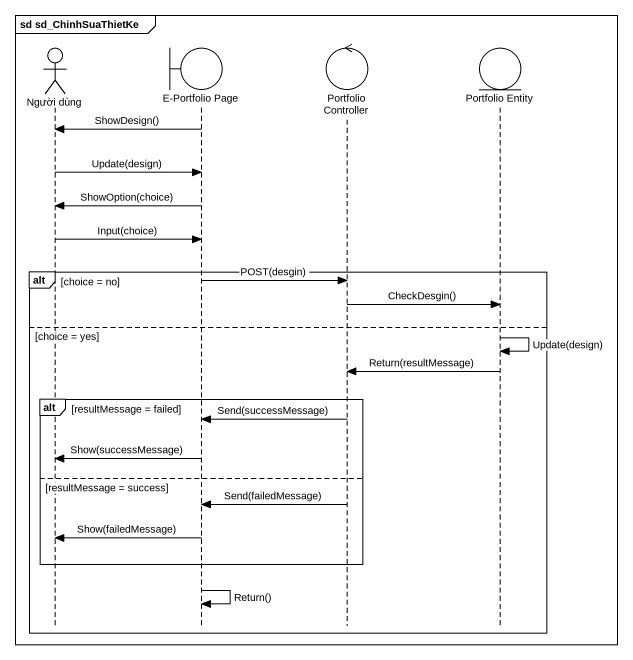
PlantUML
@startuml
mainframe sd sd_ChinhSuaThietKe
hide footbox
actor "Người dùng" as Người_dùng
boundary "E-Portfolio Page" as E_Portfolio_Page
control "Portfolio Controller" as Portfolio_Controller
entity "Portfolio Entity" as Portfolio_Entity

E_Portfolio_Page -> Người_dùng : ShowDesign()
Người_dùng -> E_Portfolio_Page : Update(design)
E_Portfolio_Page -> Người_dùng : ShowOption(choice)
Người_dùng -> E_Portfolio_Page : Input(choice)
alt choice = no
  E_Portfolio_Page -> Portfolio_Controller : POST(desgin)
  Portfolio_Controller -> Portfolio_Entity : CheckDesgin()
else choice = yes
  Portfolio_Entity -> Portfolio_Entity : Update(design)
  Portfolio_Entity -> Portfolio_Controller : Return(resultMessage)
  alt resultMessage = failed
    Portfolio_Controller -> E_Portfolio_Page : Send(successMessage)
    E_Portfolio_Page -> Người_dùng : Show(successMessage)
  else resultMessage = success
    Portfolio_Controller -> E_Portfolio_Page : Send(failedMessage)
    E_Portfolio_Page -> Người_dùng : Show(failedMessage)
  end
  E_Portfolio_Page -> E_Portfolio_Page : Return()
end
@enduml
